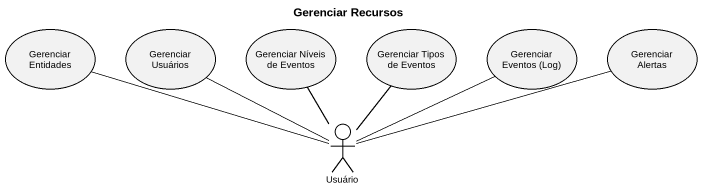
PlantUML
@startuml
title Gerenciar Recursos
usecase "Gerenciar Entidades" as Gerenciar_Entidades
usecase "Gerenciar Usuários" as Gerenciar_Usuários
usecase "Gerenciar Níveis de Eventos" as Gerenciar_Níveis_de_Eventos
usecase "Gerenciar Tipos de Eventos" as Gerenciar_Tipos_de_Eventos
usecase "Gerenciar Eventos (Log)" as Gerenciar_Eventos_Log
usecase "Gerenciar Alertas" as Gerenciar_Alertas
actor Usuário
Usuário -left- Gerenciar_Entidades
Usuário -up- Gerenciar_Usuários
Usuário -up- Gerenciar_Níveis_de_Eventos
Usuário -up- Gerenciar_Tipos_de_Eventos
Usuário -right- Gerenciar_Eventos_Log
Usuário -right- Gerenciar_Alertas
@enduml
